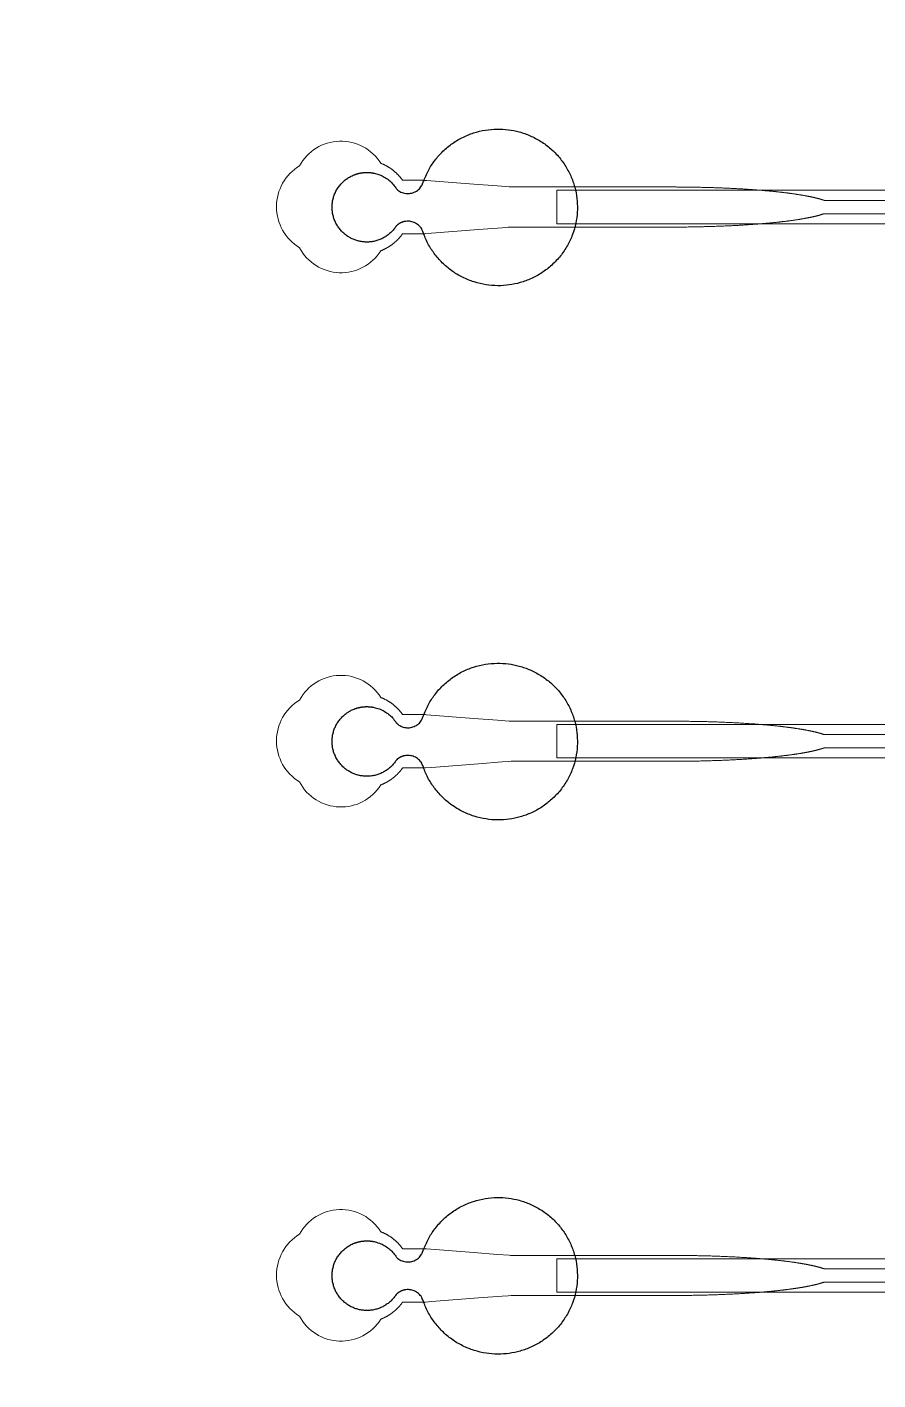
# Model space of a CAD drawing. Header units: inches. Extents: x -52997 to 52003, y -52254 to 52746.
# Drawn here: x -11519 to -8334, y -6398 to -1333 of the extents above; entities that cross this region are included whole.
import ezdxf

# ---------------------------------------------------------------- set-up
doc = ezdxf.new("R2010")
doc.units = ezdxf.units.IN
doc.header["$MEASUREMENT"] = 0
doc.layers.add('1', color=1, linetype='Continuous')
doc.layers.add('2', color=140, linetype='Continuous', lineweight=0)
doc.layers.add('3', color=90, linetype='Continuous', lineweight=0)

msp = doc.modelspace()

# ---------------------------------------------------------------- linework, layer by layer
at = {"layer": '1'}
for points in [[(-16283.4, -47485.7), (0, -47485.7), (16283.4, -47485.7, 5.999107)], [(-16250, -47285.7), (0, -47285.7), (16250, -47285.7, 5.986812)], [(-13685.8, -45485.7), (0, -45485.7), (13685.8, -45485.7, 6.794322)]]:
    msp.add_lwpolyline(points, format="xyb", close=True, dxfattribs=at)
msp.add_circle((-497.2, 245.8), 52500, dxfattribs=at)
for points in [[(-10137.6, -2078.6), (-10115.4, -2055.5), (-10083.7, -2060.7), (-10052.1, -2065.9), (-10038.5, -2094.9), (-9963, -2335.8), (-9711, -2298.1), (-9459, -2260.4), (-9458.9, -2008.3), (-9458.8, -1756.1), (-9710.7, -1718.2), (-9962.7, -1680.3), (-10038.4, -1921.1), (-10051.6, -1949.6), (-10082.5, -1955.3), (-10113.3, -1961.1), (-10135.9, -1939.3), (-10187.2, -1855.9), (-10281.6, -1882), (-10376, -1908.1), (-10377.2, -2006), (-10378.4, -2104), (-10284.7, -2132.4), (-10190.9, -2160.8), (-10137.6, -2078.6)], [(-10137.6, -4078.6), (-10115.4, -4055.5), (-10083.7, -4060.7), (-10052.1, -4065.9), (-10038.5, -4094.9), (-9963, -4335.8), (-9711, -4298.1), (-9459, -4260.4), (-9458.9, -4008.3), (-9458.8, -3756.1), (-9710.7, -3718.2), (-9962.7, -3680.3), (-10038.4, -3921.1), (-10051.6, -3949.6), (-10082.5, -3955.3), (-10113.3, -3961.1), (-10135.9, -3939.3), (-10187.2, -3855.9), (-10281.6, -3882), (-10376, -3908.1), (-10377.2, -4006), (-10378.4, -4104), (-10284.7, -4132.4), (-10190.9, -4160.8), (-10137.6, -4078.6)], [(-10137.6, -6078.6), (-10115.4, -6055.5), (-10083.7, -6060.7), (-10052.1, -6065.9), (-10038.5, -6094.9), (-9963, -6335.8), (-9711, -6298.1), (-9459, -6260.4), (-9458.9, -6008.3), (-9458.8, -5756.1), (-9710.7, -5718.2), (-9962.7, -5680.3), (-10038.4, -5921.1), (-10051.6, -5949.6), (-10082.5, -5955.3), (-10113.3, -5961.1), (-10135.9, -5939.3), (-10187.2, -5855.9), (-10281.6, -5882), (-10376, -5908.1), (-10377.2, -6006), (-10378.4, -6104), (-10284.7, -6132.4), (-10190.9, -6160.8), (-10137.6, -6078.6)]]:
    msp.add_rational_spline(points, [1, 0.884783429184, 1, 0.884783429184, 1, 0.758252289935, 1, 0.758252289935, 1, 0.758252289935, 1, 0.758252289935, 1, 0.888941908896, 1, 0.888941908896, 1, 0.79946124759, 1, 0.79946124759, 1, 0.79946124759, 1, 0.79946124759, 1], degree=2, knots=[0, 0, 0, 0.969535, 0.969535, 1.939069, 1.939069, 3.359405, 3.359405, 4.779741, 4.779741, 6.200078, 6.200078, 7.620414, 7.620414, 8.571947, 8.571947, 9.52348, 9.52348, 10.812277, 10.812277, 12.101074, 12.101074, 13.389871, 13.389871, 14.678668, 14.678668, 14.678668], dxfattribs=at)
at = {"layer": '2'}
for points in [[(-16283.4, -47485.7), (0, -47485.7), (16283.4, -47485.7, 5.999107)], [(-16250, -47285.7), (0, -47285.7), (16250, -47285.7, 5.986812)], [(-13685.8, -45485.7), (0, -45485.7), (13685.8, -45485.7, 6.794322)]]:
    msp.add_lwpolyline(points, format="xyb", close=True, dxfattribs=at)
for points in [[(-6850, -1981.8), (-8535.5, -1981.8), (-8535.8, -1981.7), (-8536.7, -1981.4), (-8537.6, -1981.1), (-8538.4, -1980.8), (-8539.3, -1980.5), (-8540.2, -1980.2), (-8541.2, -1979.9), (-8542.1, -1979.6), (-8543, -1979.3), (-8544, -1979), (-8544.9, -1978.7), (-8545.9, -1978.4), (-8546.9, -1978.1), (-8547.9, -1977.8), (-8548.9, -1977.5), (-8549.9, -1977.2), (-8550.9, -1976.9), (-8552, -1976.6), (-8553, -1976.3), (-8554.1, -1976.1), (-8555.1, -1975.8), (-8556.2, -1975.5), (-8557.3, -1975.2), (-8558.4, -1974.9), (-8559.5, -1974.6), (-8560.7, -1974.3), (-8561.8, -1974), (-8563, -1973.7), (-8564.1, -1973.4), (-8565.3, -1973.1), (-8566.5, -1972.8), (-8567.7, -1972.5), (-8568.9, -1972.2), (-8570.1, -1971.9), (-8571.3, -1971.7), (-8572.5, -1971.4), (-8573.8, -1971.1), (-8575, -1970.8), (-8576.3, -1970.5), (-8577.6, -1970.2), (-8578.9, -1969.9), (-8580.2, -1969.6), (-8581.5, -1969.4), (-8582.8, -1969.1), (-8584.1, -1968.8), (-8585.5, -1968.5), (-8586.8, -1968.2), (-8588.2, -1967.9), (-8589.6, -1967.7), (-8591, -1967.4), (-8592.4, -1967.1), (-8593.8, -1966.8), (-8595.2, -1966.5), (-8596.6, -1966.3), (-8598.1, -1966), (-8599.5, -1965.7), (-8601, -1965.4), (-8602.5, -1965.1), (-8603.9, -1964.9), (-8605.4, -1964.6), (-8606.9, -1964.3), (-8608.4, -1964), (-8610, -1963.8), (-8611.5, -1963.5), (-8613, -1963.2), (-8614.6, -1963), (-8616.2, -1962.7), (-8617.7, -1962.4), (-8619.3, -1962.2), (-8620.9, -1961.9), (-8622.5, -1961.6), (-8624.1, -1961.4), (-8625.7, -1961.1), (-8627.4, -1960.8), (-8629, -1960.6), (-8630.7, -1960.3), (-8632.3, -1960), (-8634, -1959.8), (-8635.7, -1959.5), (-8637.4, -1959.3), (-8639.1, -1959), (-8640.8, -1958.7), (-8642.5, -1958.5), (-8644.2, -1958.2), (-8646, -1958), (-8647.7, -1957.7), (-8649.5, -1957.5), (-8651.2, -1957.2), (-8653, -1957), (-8654.8, -1956.7), (-8656.6, -1956.5), (-8658.4, -1956.2), (-8660.2, -1956), (-8662, -1955.7), (-8663.9, -1955.5), (-8665.7, -1955.2), (-8667.5, -1955), (-8669.4, -1954.8), (-8671.3, -1954.5), (-8673.1, -1954.3), (-8675, -1954), (-8676.9, -1953.8), (-8678.8, -1953.6), (-8680.7, -1953.3), (-8682.6, -1953.1), (-8684.5, -1952.9), (-8686.5, -1952.6), (-8688.4, -1952.4), (-8690.4, -1952.2), (-8692.3, -1951.9), (-8694.3, -1951.7), (-8696.2, -1951.5), (-8698.2, -1951.3), (-8700.2, -1951), (-8702.2, -1950.8), (-8704.2, -1950.6), (-8706.2, -1950.4), (-8708.2, -1950.2), (-8710.3, -1949.9), (-8712.3, -1949.7), (-8714.3, -1949.5), (-8716.4, -1949.3), (-8718.4, -1949.1), (-8720.5, -1948.9), (-8722.6, -1948.7), (-8724.6, -1948.4), (-8726.7, -1948.2), (-8728.8, -1948), (-8730.9, -1947.8), (-8733, -1947.6), (-8735.1, -1947.4), (-8737.2, -1947.2), (-8739.3, -1947), (-8741.5, -1946.8), (-8743.6, -1946.6), (-8745.7, -1946.4), (-8747.9, -1946.2), (-8750, -1946), (-8752.2, -1945.8), (-8754.4, -1945.6), (-8756.5, -1945.4), (-8758.7, -1945.3), (-8760.9, -1945.1), (-8763.1, -1944.9), (-8765.3, -1944.7), (-8767.5, -1944.5), (-8769.7, -1944.3), (-8771.9, -1944.1), (-8774.1, -1944), (-8776.3, -1943.8), (-8778.5, -1943.6), (-8780.8, -1943.4), (-8783, -1943.2), (-8785.2, -1943.1), (-8787.5, -1942.9), (-8789.7, -1942.7), (-8792, -1942.6), (-8794.2, -1942.4), (-8796.5, -1942.2), (-8798.8, -1942.1), (-8803.3, -1941.7), (-8807.9, -1941.4), (-8812.5, -1941.1), (-8817.1, -1940.8), (-8821.7, -1940.5), (-8826.3, -1940.2), (-8831, -1939.9), (-8835.6, -1939.6), (-8840.3, -1939.3), (-8845, -1939), (-8849.7, -1938.7), (-8854.4, -1938.5), (-8859.1, -1938.2), (-8863.8, -1937.9), (-8868.6, -1937.7), (-8873.3, -1937.5), (-8878.1, -1937.2), (-8882.8, -1937), (-8887.6, -1936.7), (-8892.4, -1936.5), (-8897.2, -1936.3), (-8901.9, -1936.1), (-8906.7, -1935.9), (-8911.5, -1935.7), (-8916.3, -1935.5), (-8921.1, -1935.3), (-8925.9, -1935.1), (-8930.7, -1934.9), (-8935.6, -1934.7), (-8940.4, -1934.6), (-8945.2, -1934.4), (-8950, -1934.3), (-8954.8, -1934.1), (-8959.6, -1933.9), (-8964.4, -1933.8), (-8969.2, -1933.7), (-8974, -1933.5), (-8978.8, -1933.4), (-8983.6, -1933.3), (-8988.4, -1933.2), (-8993.2, -1933.1), (-8998, -1932.9), (-9002.7, -1932.8), (-9007.5, -1932.8), (-9012.3, -1932.7), (-9017, -1932.6), (-9021.8, -1932.5), (-9026.5, -1932.4), (-9031.2, -1932.3), (-9035.9, -1932.3), (-9040.7, -1932.2), (-9045.4, -1932.2), (-9050, -1932.1), (-9054.7, -1932.1), (-9059.4, -1932), (-9064.1, -1932), (-9068.7, -1931.9), (-9073.3, -1931.9), (-9078, -1931.9), (-9082.6, -1931.9), (-9087.2, -1931.9), (-9089.5, -1931.8), (-9090, -1931.8), (-9090.3, -1931.8), (-9090.5, -1931.8), (-9090.7, -1931.8), (-9092.2, -1931.8), (-9098.6, -1931.8), (-9111.4, -1931.8), (-9162.4, -1931.8), (-9366.3, -1931.8), (-9417.3, -1931.8), (-9442.8, -1931.8), (-9449.1, -1931.8), (-9450.7, -1931.8), (-9706.5, -1931.8), (-9706.9, -1931.8), (-9707, -1931.8), (-9707, -1931.8), (-9707, -1931.8), (-9707.1, -1931.8), (-9707.5, -1931.8), (-9708.8, -1931.7), (-9714.4, -1931.3), (-9758.5, -1927.9), (-9846.8, -1921.1), (-10023.5, -1907.6), (-10029, -1907.1), (-10031.8, -1906.9), (-10032.5, -1906.9), (-10032.8, -1906.8), (-10032.8, -1906.8), (-10032.9, -1906.8), (-10032.9, -1906.8), (-10032.9, -1906.8), (-10032.9, -1906.8), (-10032.9, -1906.8), (-10033.3, -1906.8), (-10036, -1906.8), (-10041.5, -1906.8), (-10052.3, -1906.8), (-10074.1, -1906.8), (-10095.9, -1906.8), (-10106.8, -1906.8), (-10112.3, -1906.8), (-10113, -1906.8), (-10113.1, -1906.8), (-10113.2, -1906.8), (-10113.3, -1906.8), (-10113.3, -1906.8), (-10113.3, -1906.8), (-10113.3, -1906.8), (-10113.7, -1906.2), (-10114.5, -1905.1), (-10115.3, -1904), (-10116.1, -1902.9), (-10117, -1901.8), (-10117.8, -1900.6), (-10118.7, -1899.5), (-10119.6, -1898.4), (-10120.4, -1897.3), (-10121.3, -1896.2), (-10122.3, -1895.1), (-10123.2, -1894), (-10124.1, -1892.9), (-10125.1, -1891.8), (-10126, -1890.7), (-10127, -1889.6), (-10128, -1888.5), (-10129, -1887.5), (-10130, -1886.4), (-10131.1, -1885.3), (-10132.1, -1884.3), (-10133.1, -1883.2), (-10134.2, -1882.2), (-10135.3, -1881.1), (-10136.4, -1880.1), (-10137.5, -1879), (-10138.6, -1878), (-10139.7, -1877), (-10140.8, -1876), (-10142, -1875), (-10143.1, -1874), (-10144.3, -1873), (-10145.5, -1872), (-10146.7, -1871), (-10147.9, -1870.1), (-10149.1, -1869.1), (-10150.3, -1868.2), (-10151.5, -1867.2), (-10152.8, -1866.3), (-10154, -1865.4), (-10155.3, -1864.5), (-10156.5, -1863.6), (-10157.8, -1862.7), (-10159.1, -1861.8), (-10160.4, -1861), (-10161.7, -1860.1), (-10163, -1859.3), (-10164.3, -1858.4), (-10165.7, -1857.6), (-10167, -1856.8), (-10168.3, -1856), (-10169.7, -1855.2), (-10171.1, -1854.4), (-10172.4, -1853.6), (-10173.8, -1852.9), (-10175.2, -1852.1), (-10176.5, -1851.4), (-10177.9, -1850.7), (-10179.3, -1850), (-10180.7, -1849.3), (-10182.1, -1848.6), (-10183.5, -1848), (-10185, -1847.3), (-10186.4, -1846.7), (-10187.8, -1846.1), (-10189.2, -1845.5), (-10190.7, -1844.9), (-10192.1, -1844.3), (-10193.5, -1843.7), (-10194.8, -1843.2, 0.576044), (-10499.3, -1852.6, 0.560065), (-10499.3, -2159.1, 0.578435), (-10194.8, -2170.4), (-10194.5, -2170.3), (-10193.7, -2170), (-10192.8, -2169.7), (-10192, -2169.3), (-10191.1, -2169), (-10190.3, -2168.6), (-10189.4, -2168.3), (-10188.6, -2167.9), (-10187.7, -2167.5), (-10186.9, -2167.2), (-10186, -2166.8), (-10185.2, -2166.4), (-10184.3, -2166), (-10183.4, -2165.6), (-10182.6, -2165.2), (-10181.7, -2164.8), (-10180.9, -2164.4), (-10180, -2163.9), (-10179.2, -2163.5), (-10178.3, -2163.1), (-10177.4, -2162.6), (-10176.6, -2162.2), (-10175.7, -2161.7), (-10174.9, -2161.3), (-10174, -2160.8), (-10173.2, -2160.3), (-10172.3, -2159.9), (-10171.4, -2159.4), (-10170.6, -2158.9), (-10169.7, -2158.4), (-10168.9, -2157.9), (-10168, -2157.4), (-10167.2, -2156.9), (-10166.3, -2156.4), (-10165.5, -2155.8), (-10164.6, -2155.3), (-10163.8, -2154.8), (-10162.9, -2154.2), (-10162.1, -2153.7), (-10161.2, -2153.1), (-10160.4, -2152.6), (-10159.6, -2152), (-10158.7, -2151.4), (-10157.9, -2150.9), (-10157.1, -2150.3), (-10156.2, -2149.7), (-10155.4, -2149.1), (-10154.6, -2148.5), (-10153.8, -2147.9), (-10152.9, -2147.3), (-10152.1, -2146.7), (-10151.3, -2146.1), (-10150.5, -2145.5), (-10149.7, -2144.8), (-10148.9, -2144.2), (-10148.1, -2143.6), (-10147.3, -2142.9), (-10146.5, -2142.3), (-10145.7, -2141.7), (-10144.9, -2141), (-10144.1, -2140.4), (-10143.4, -2139.7), (-10142.6, -2139), (-10141.8, -2138.4), (-10141, -2137.7), (-10140.3, -2137), (-10139.5, -2136.3), (-10138.8, -2135.7), (-10138, -2135), (-10137.3, -2134.3), (-10136.5, -2133.6), (-10135.8, -2132.9), (-10135, -2132.2), (-10134.3, -2131.5), (-10133.6, -2130.8), (-10132.9, -2130.1), (-10132.2, -2129.3), (-10131.4, -2128.6), (-10130.7, -2127.9), (-10130, -2127.2), (-10129.3, -2126.4), (-10128.7, -2125.7), (-10128, -2125), (-10127.3, -2124.3), (-10126.6, -2123.5), (-10126, -2122.8), (-10125.3, -2122), (-10124.6, -2121.3), (-10124, -2120.5), (-10123.3, -2119.8), (-10122.7, -2119), (-10122.1, -2118.3), (-10121.4, -2117.5), (-10120.8, -2116.8), (-10120.2, -2116), (-10119.6, -2115.3), (-10119, -2114.5), (-10118.4, -2113.7), (-10117.8, -2113), (-10117.2, -2112.2), (-10116.6, -2111.4), (-10116.1, -2110.7), (-10115.5, -2109.9), (-10114.9, -2109.1), (-10114.4, -2108.4), (-10113.8, -2107.6), (-10113.3, -2106.8), (-10069.7, -2106.8), (-10047.9, -2106.8), (-10037, -2106.8), (-10034.3, -2106.8), (-10032.9, -2106.8), (-10032.9, -2106.8), (-10032.9, -2106.8), (-10032.9, -2106.8), (-10032.9, -2106.8), (-10032.8, -2106.8), (-10032.8, -2106.8), (-10032.4, -2106.8), (-10031.7, -2106.7), (-10030.3, -2106.6), (-10027.6, -2106.4), (-10005.5, -2104.7), (-9828.9, -2091.2), (-9740.5, -2084.4), (-9718.4, -2082.7), (-9707.4, -2081.9), (-9707.1, -2081.8), (-9707, -2081.8), (-9707, -2081.8), (-9706.9, -2081.8), (-9706.8, -2081.8), (-9706.4, -2081.8), (-9445.9, -2081.8), (-9439.7, -2081.8), (-9427.1, -2081.8), (-9326.6, -2081.8), (-9125.5, -2081.8), (-9113, -2081.8), (-9106.7, -2081.8), (-9103.6, -2081.8), (-9102, -2081.8), (-9101.6, -2081.8), (-9101.4, -2081.8), (-9101.3, -2081.8), (-9101.3, -2081.8), (-9101.2, -2081.8), (-9101.2, -2081.8), (-9100.6, -2081.8), (-9096, -2081.8), (-9091.4, -2081.8), (-9086.8, -2081.8), (-9082.2, -2081.8), (-9077.6, -2081.8), (-9072.9, -2081.7), (-9068.2, -2081.7), (-9063.6, -2081.7), (-9058.9, -2081.6), (-9054.2, -2081.6), (-9049.4, -2081.6), (-9044.7, -2081.5), (-9040, -2081.4), (-9035.2, -2081.4), (-9030.5, -2081.3), (-9025.7, -2081.2), (-9021, -2081.2), (-9016.2, -2081.1), (-9011.4, -2081), (-9006.6, -2080.9), (-9001.8, -2080.8), (-8997, -2080.7), (-8992.2, -2080.6), (-8987.4, -2080.5), (-8982.6, -2080.3), (-8977.8, -2080.2), (-8972.9, -2080.1), (-8968.1, -2080), (-8963.3, -2079.8), (-8958.5, -2079.7), (-8953.6, -2079.5), (-8948.8, -2079.4), (-8944, -2079.2), (-8939.1, -2079), (-8934.3, -2078.9), (-8929.5, -2078.7), (-8924.6, -2078.5), (-8919.8, -2078.3), (-8915, -2078.1), (-8910.2, -2077.9), (-8905.4, -2077.7), (-8900.5, -2077.5), (-8895.7, -2077.3), (-8890.9, -2077.1), (-8886.1, -2076.8), (-8881.4, -2076.6), (-8876.6, -2076.4), (-8871.8, -2076.1), (-8867.1, -2075.9), (-8862.3, -2075.6), (-8857.6, -2075.4), (-8852.8, -2075.1), (-8848.1, -2074.8), (-8843.4, -2074.6), (-8838.7, -2074.3), (-8834, -2074), (-8829.4, -2073.7), (-8824.7, -2073.4), (-8820.1, -2073.1), (-8815.4, -2072.8), (-8810.8, -2072.5), (-8806.3, -2072.1), (-8801.7, -2071.8), (-8799.4, -2071.6), (-8797.1, -2071.5), (-8794.9, -2071.3), (-8792.6, -2071.1), (-8790.3, -2071), (-8788.1, -2070.8), (-8785.8, -2070.6), (-8783.6, -2070.5), (-8781.3, -2070.3), (-8779.1, -2070.1), (-8776.9, -2069.9), (-8774.6, -2069.7), (-8772.4, -2069.6), (-8770.2, -2069.4), (-8768, -2069.2), (-8765.8, -2069), (-8763.6, -2068.8), (-8761.4, -2068.6), (-8759.2, -2068.5), (-8757, -2068.3), (-8754.9, -2068.1), (-8752.7, -2067.9), (-8750.5, -2067.7), (-8748.4, -2067.5), (-8746.2, -2067.3), (-8744.1, -2067.1), (-8741.9, -2066.9), (-8739.8, -2066.7), (-8737.7, -2066.5), (-8735.6, -2066.3), (-8733.5, -2066.1), (-8731.3, -2065.9), (-8729.2, -2065.7), (-8727.2, -2065.5), (-8725.1, -2065.3), (-8723, -2065.1), (-8720.9, -2064.8), (-8718.9, -2064.6), (-8716.8, -2064.4), (-8714.8, -2064.2), (-8712.7, -2064), (-8710.7, -2063.8), (-8708.7, -2063.5), (-8706.6, -2063.3), (-8704.6, -2063.1), (-8702.6, -2062.9), (-8700.6, -2062.7), (-8698.6, -2062.4), (-8696.7, -2062.2), (-8694.7, -2062), (-8692.7, -2061.8), (-8690.8, -2061.5), (-8688.8, -2061.3), (-8686.9, -2061.1), (-8684.9, -2060.8), (-8683, -2060.6), (-8681.1, -2060.4), (-8679.2, -2060.1), (-8677.3, -2059.9), (-8675.4, -2059.7), (-8673.5, -2059.4), (-8671.6, -2059.2), (-8669.8, -2058.9), (-8667.9, -2058.7), (-8666.1, -2058.5), (-8664.2, -2058.2), (-8662.4, -2058), (-8660.6, -2057.7), (-8658.8, -2057.5), (-8657, -2057.2), (-8655.2, -2057), (-8653.4, -2056.7), (-8651.6, -2056.5), (-8649.8, -2056.2), (-8648.1, -2056), (-8646.3, -2055.7), (-8644.6, -2055.5), (-8642.9, -2055.2), (-8641.1, -2055), (-8639.4, -2054.7), (-8637.7, -2054.5), (-8636, -2054.2), (-8634.4, -2053.9), (-8632.7, -2053.7), (-8631, -2053.4), (-8629.4, -2053.2), (-8627.7, -2052.9), (-8626.1, -2052.6), (-8624.5, -2052.4), (-8622.9, -2052.1), (-8621.3, -2051.8), (-8619.7, -2051.6), (-8618.1, -2051.3), (-8616.5, -2051), (-8614.9, -2050.8), (-8613.4, -2050.5), (-8611.9, -2050.2), (-8610.3, -2050), (-8608.8, -2049.7), (-8607.3, -2049.4), (-8605.8, -2049.1), (-8604.3, -2048.9), (-8602.8, -2048.6), (-8601.3, -2048.3), (-8599.9, -2048), (-8598.4, -2047.8), (-8597, -2047.5), (-8595.6, -2047.2), (-8594.1, -2046.9), (-8592.7, -2046.6), (-8591.3, -2046.4), (-8589.9, -2046.1), (-8588.6, -2045.8), (-8587.2, -2045.5), (-8585.8, -2045.2), (-8584.5, -2044.9), (-8583.2, -2044.7), (-8581.8, -2044.4), (-8580.5, -2044.1), (-8579.2, -2043.8), (-8577.9, -2043.5), (-8576.7, -2043.2), (-8575.4, -2043), (-8574.1, -2042.7), (-8572.9, -2042.4), (-8571.7, -2042.1), (-8570.4, -2041.8), (-8569.2, -2041.5), (-8568, -2041.2), (-8566.8, -2040.9), (-8565.6, -2040.6), (-8564.5, -2040.3), (-8563.3, -2040.1), (-8562.2, -2039.8), (-8561, -2039.5), (-8559.9, -2039.2), (-8558.8, -2038.9), (-8557.7, -2038.6), (-8556.6, -2038.3), (-8555.5, -2038), (-8554.4, -2037.7), (-8553.4, -2037.4), (-8552.3, -2037.1), (-8551.3, -2036.8), (-8550.3, -2036.5), (-8549.2, -2036.2), (-8548.2, -2035.9), (-8547.2, -2035.6), (-8546.3, -2035.3), (-8545.3, -2035), (-8544.3, -2034.7), (-8543.4, -2034.4), (-8542.4, -2034.1), (-8541.5, -2033.8), (-8540.6, -2033.5), (-8539.7, -2033.2), (-8538.8, -2032.9), (-8537.9, -2032.6), (-8537, -2032.3), (-8535.6, -2031.9), (-6850, -2032)], [(-6850, -3981.8), (-8535.5, -3981.8), (-8535.8, -3981.7), (-8536.7, -3981.4), (-8537.6, -3981.1), (-8538.4, -3980.8), (-8539.3, -3980.5), (-8540.2, -3980.2), (-8541.2, -3979.9), (-8542.1, -3979.6), (-8543, -3979.3), (-8544, -3979), (-8544.9, -3978.7), (-8545.9, -3978.4), (-8546.9, -3978.1), (-8547.9, -3977.8), (-8548.9, -3977.5), (-8549.9, -3977.2), (-8550.9, -3976.9), (-8552, -3976.6), (-8553, -3976.3), (-8554.1, -3976.1), (-8555.1, -3975.8), (-8556.2, -3975.5), (-8557.3, -3975.2), (-8558.4, -3974.9), (-8559.5, -3974.6), (-8560.7, -3974.3), (-8561.8, -3974), (-8563, -3973.7), (-8564.1, -3973.4), (-8565.3, -3973.1), (-8566.5, -3972.8), (-8567.7, -3972.5), (-8568.9, -3972.2), (-8570.1, -3971.9), (-8571.3, -3971.7), (-8572.5, -3971.4), (-8573.8, -3971.1), (-8575, -3970.8), (-8576.3, -3970.5), (-8577.6, -3970.2), (-8578.9, -3969.9), (-8580.2, -3969.6), (-8581.5, -3969.4), (-8582.8, -3969.1), (-8584.1, -3968.8), (-8585.5, -3968.5), (-8586.8, -3968.2), (-8588.2, -3967.9), (-8589.6, -3967.7), (-8591, -3967.4), (-8592.4, -3967.1), (-8593.8, -3966.8), (-8595.2, -3966.5), (-8596.6, -3966.3), (-8598.1, -3966), (-8599.5, -3965.7), (-8601, -3965.4), (-8602.5, -3965.1), (-8603.9, -3964.9), (-8605.4, -3964.6), (-8606.9, -3964.3), (-8608.4, -3964), (-8610, -3963.8), (-8611.5, -3963.5), (-8613, -3963.2), (-8614.6, -3963), (-8616.2, -3962.7), (-8617.7, -3962.4), (-8619.3, -3962.2), (-8620.9, -3961.9), (-8622.5, -3961.6), (-8624.1, -3961.4), (-8625.7, -3961.1), (-8627.4, -3960.8), (-8629, -3960.6), (-8630.7, -3960.3), (-8632.3, -3960), (-8634, -3959.8), (-8635.7, -3959.5), (-8637.4, -3959.3), (-8639.1, -3959), (-8640.8, -3958.7), (-8642.5, -3958.5), (-8644.2, -3958.2), (-8646, -3958), (-8647.7, -3957.7), (-8649.5, -3957.5), (-8651.2, -3957.2), (-8653, -3957), (-8654.8, -3956.7), (-8656.6, -3956.5), (-8658.4, -3956.2), (-8660.2, -3956), (-8662, -3955.7), (-8663.9, -3955.5), (-8665.7, -3955.2), (-8667.5, -3955), (-8669.4, -3954.8), (-8671.3, -3954.5), (-8673.1, -3954.3), (-8675, -3954), (-8676.9, -3953.8), (-8678.8, -3953.6), (-8680.7, -3953.3), (-8682.6, -3953.1), (-8684.5, -3952.9), (-8686.5, -3952.6), (-8688.4, -3952.4), (-8690.4, -3952.2), (-8692.3, -3951.9), (-8694.3, -3951.7), (-8696.2, -3951.5), (-8698.2, -3951.3), (-8700.2, -3951), (-8702.2, -3950.8), (-8704.2, -3950.6), (-8706.2, -3950.4), (-8708.2, -3950.2), (-8710.3, -3949.9), (-8712.3, -3949.7), (-8714.3, -3949.5), (-8716.4, -3949.3), (-8718.4, -3949.1), (-8720.5, -3948.9), (-8722.6, -3948.7), (-8724.6, -3948.4), (-8726.7, -3948.2), (-8728.8, -3948), (-8730.9, -3947.8), (-8733, -3947.6), (-8735.1, -3947.4), (-8737.2, -3947.2), (-8739.3, -3947), (-8741.5, -3946.8), (-8743.6, -3946.6), (-8745.7, -3946.4), (-8747.9, -3946.2), (-8750, -3946), (-8752.2, -3945.8), (-8754.4, -3945.6), (-8756.5, -3945.4), (-8758.7, -3945.3), (-8760.9, -3945.1), (-8763.1, -3944.9), (-8765.3, -3944.7), (-8767.5, -3944.5), (-8769.7, -3944.3), (-8771.9, -3944.1), (-8774.1, -3944), (-8776.3, -3943.8), (-8778.5, -3943.6), (-8780.8, -3943.4), (-8783, -3943.2), (-8785.2, -3943.1), (-8787.5, -3942.9), (-8789.7, -3942.7), (-8792, -3942.6), (-8794.2, -3942.4), (-8796.5, -3942.2), (-8798.8, -3942.1), (-8803.3, -3941.7), (-8807.9, -3941.4), (-8812.5, -3941.1), (-8817.1, -3940.8), (-8821.7, -3940.5), (-8826.3, -3940.2), (-8831, -3939.9), (-8835.6, -3939.6), (-8840.3, -3939.3), (-8845, -3939), (-8849.7, -3938.7), (-8854.4, -3938.5), (-8859.1, -3938.2), (-8863.8, -3937.9), (-8868.6, -3937.7), (-8873.3, -3937.5), (-8878.1, -3937.2), (-8882.8, -3937), (-8887.6, -3936.7), (-8892.4, -3936.5), (-8897.2, -3936.3), (-8901.9, -3936.1), (-8906.7, -3935.9), (-8911.5, -3935.7), (-8916.3, -3935.5), (-8921.1, -3935.3), (-8925.9, -3935.1), (-8930.7, -3934.9), (-8935.6, -3934.7), (-8940.4, -3934.6), (-8945.2, -3934.4), (-8950, -3934.3), (-8954.8, -3934.1), (-8959.6, -3933.9), (-8964.4, -3933.8), (-8969.2, -3933.7), (-8974, -3933.5), (-8978.8, -3933.4), (-8983.6, -3933.3), (-8988.4, -3933.2), (-8993.2, -3933.1), (-8998, -3932.9), (-9002.7, -3932.8), (-9007.5, -3932.8), (-9012.3, -3932.7), (-9017, -3932.6), (-9021.8, -3932.5), (-9026.5, -3932.4), (-9031.2, -3932.3), (-9035.9, -3932.3), (-9040.7, -3932.2), (-9045.4, -3932.2), (-9050, -3932.1), (-9054.7, -3932.1), (-9059.4, -3932), (-9064.1, -3932), (-9068.7, -3931.9), (-9073.3, -3931.9), (-9078, -3931.9), (-9082.6, -3931.9), (-9087.2, -3931.9), (-9089.5, -3931.8), (-9090, -3931.8), (-9090.3, -3931.8), (-9090.5, -3931.8), (-9090.7, -3931.8), (-9092.2, -3931.8), (-9098.6, -3931.8), (-9111.4, -3931.8), (-9162.4, -3931.8), (-9366.3, -3931.8), (-9417.3, -3931.8), (-9442.8, -3931.8), (-9449.1, -3931.8), (-9450.7, -3931.8), (-9706.5, -3931.8), (-9706.9, -3931.8), (-9707, -3931.8), (-9707, -3931.8), (-9707, -3931.8), (-9707.1, -3931.8), (-9707.5, -3931.8), (-9708.8, -3931.7), (-9714.4, -3931.3), (-9758.5, -3927.9), (-9846.8, -3921.1), (-10023.5, -3907.6), (-10029, -3907.1), (-10031.8, -3906.9), (-10032.5, -3906.9), (-10032.8, -3906.8), (-10032.8, -3906.8), (-10032.9, -3906.8), (-10032.9, -3906.8), (-10032.9, -3906.8), (-10032.9, -3906.8), (-10032.9, -3906.8), (-10033.3, -3906.8), (-10036, -3906.8), (-10041.5, -3906.8), (-10052.3, -3906.8), (-10074.1, -3906.8), (-10095.9, -3906.8), (-10106.8, -3906.8), (-10112.3, -3906.8), (-10113, -3906.8), (-10113.1, -3906.8), (-10113.2, -3906.8), (-10113.3, -3906.8), (-10113.3, -3906.8), (-10113.3, -3906.8), (-10113.3, -3906.8), (-10113.7, -3906.2), (-10114.5, -3905.1), (-10115.3, -3904), (-10116.1, -3902.9), (-10117, -3901.8), (-10117.8, -3900.6), (-10118.7, -3899.5), (-10119.6, -3898.4), (-10120.4, -3897.3), (-10121.3, -3896.2), (-10122.3, -3895.1), (-10123.2, -3894), (-10124.1, -3892.9), (-10125.1, -3891.8), (-10126, -3890.7), (-10127, -3889.6), (-10128, -3888.5), (-10129, -3887.5), (-10130, -3886.4), (-10131.1, -3885.3), (-10132.1, -3884.3), (-10133.1, -3883.2), (-10134.2, -3882.2), (-10135.3, -3881.1), (-10136.4, -3880.1), (-10137.5, -3879), (-10138.6, -3878), (-10139.7, -3877), (-10140.8, -3876), (-10142, -3875), (-10143.1, -3874), (-10144.3, -3873), (-10145.5, -3872), (-10146.7, -3871), (-10147.9, -3870.1), (-10149.1, -3869.1), (-10150.3, -3868.2), (-10151.5, -3867.2), (-10152.8, -3866.3), (-10154, -3865.4), (-10155.3, -3864.5), (-10156.5, -3863.6), (-10157.8, -3862.7), (-10159.1, -3861.8), (-10160.4, -3861), (-10161.7, -3860.1), (-10163, -3859.3), (-10164.3, -3858.4), (-10165.7, -3857.6), (-10167, -3856.8), (-10168.3, -3856), (-10169.7, -3855.2), (-10171.1, -3854.4), (-10172.4, -3853.6), (-10173.8, -3852.9), (-10175.2, -3852.1), (-10176.5, -3851.4), (-10177.9, -3850.7), (-10179.3, -3850), (-10180.7, -3849.3), (-10182.1, -3848.6), (-10183.5, -3848), (-10185, -3847.3), (-10186.4, -3846.7), (-10187.8, -3846.1), (-10189.2, -3845.5), (-10190.7, -3844.9), (-10192.1, -3844.3), (-10193.5, -3843.7), (-10194.8, -3843.2, 0.576044), (-10499.3, -3852.6, 0.560065), (-10499.3, -4159.1, 0.578435), (-10194.8, -4170.4), (-10194.5, -4170.3), (-10193.7, -4170), (-10192.8, -4169.7), (-10192, -4169.3), (-10191.1, -4169), (-10190.3, -4168.6), (-10189.4, -4168.3), (-10188.6, -4167.9), (-10187.7, -4167.5), (-10186.9, -4167.2), (-10186, -4166.8), (-10185.2, -4166.4), (-10184.3, -4166), (-10183.4, -4165.6), (-10182.6, -4165.2), (-10181.7, -4164.8), (-10180.9, -4164.4), (-10180, -4163.9), (-10179.2, -4163.5), (-10178.3, -4163.1), (-10177.4, -4162.6), (-10176.6, -4162.2), (-10175.7, -4161.7), (-10174.9, -4161.3), (-10174, -4160.8), (-10173.2, -4160.3), (-10172.3, -4159.9), (-10171.4, -4159.4), (-10170.6, -4158.9), (-10169.7, -4158.4), (-10168.9, -4157.9), (-10168, -4157.4), (-10167.2, -4156.9), (-10166.3, -4156.4), (-10165.5, -4155.8), (-10164.6, -4155.3), (-10163.8, -4154.8), (-10162.9, -4154.2), (-10162.1, -4153.7), (-10161.2, -4153.1), (-10160.4, -4152.6), (-10159.6, -4152), (-10158.7, -4151.4), (-10157.9, -4150.9), (-10157.1, -4150.3), (-10156.2, -4149.7), (-10155.4, -4149.1), (-10154.6, -4148.5), (-10153.8, -4147.9), (-10152.9, -4147.3), (-10152.1, -4146.7), (-10151.3, -4146.1), (-10150.5, -4145.5), (-10149.7, -4144.8), (-10148.9, -4144.2), (-10148.1, -4143.6), (-10147.3, -4142.9), (-10146.5, -4142.3), (-10145.7, -4141.7), (-10144.9, -4141), (-10144.1, -4140.4), (-10143.4, -4139.7), (-10142.6, -4139), (-10141.8, -4138.4), (-10141, -4137.7), (-10140.3, -4137), (-10139.5, -4136.3), (-10138.8, -4135.7), (-10138, -4135), (-10137.3, -4134.3), (-10136.5, -4133.6), (-10135.8, -4132.9), (-10135, -4132.2), (-10134.3, -4131.5), (-10133.6, -4130.8), (-10132.9, -4130.1), (-10132.2, -4129.3), (-10131.4, -4128.6), (-10130.7, -4127.9), (-10130, -4127.2), (-10129.3, -4126.4), (-10128.7, -4125.7), (-10128, -4125), (-10127.3, -4124.3), (-10126.6, -4123.5), (-10126, -4122.8), (-10125.3, -4122), (-10124.6, -4121.3), (-10124, -4120.5), (-10123.3, -4119.8), (-10122.7, -4119), (-10122.1, -4118.3), (-10121.4, -4117.5), (-10120.8, -4116.8), (-10120.2, -4116), (-10119.6, -4115.3), (-10119, -4114.5), (-10118.4, -4113.7), (-10117.8, -4113), (-10117.2, -4112.2), (-10116.6, -4111.4), (-10116.1, -4110.7), (-10115.5, -4109.9), (-10114.9, -4109.1), (-10114.4, -4108.4), (-10113.8, -4107.6), (-10113.3, -4106.8), (-10069.7, -4106.8), (-10047.9, -4106.8), (-10037, -4106.8), (-10034.3, -4106.8), (-10032.9, -4106.8), (-10032.9, -4106.8), (-10032.9, -4106.8), (-10032.9, -4106.8), (-10032.9, -4106.8), (-10032.8, -4106.8), (-10032.8, -4106.8), (-10032.4, -4106.8), (-10031.7, -4106.7), (-10030.3, -4106.6), (-10027.6, -4106.4), (-10005.5, -4104.7), (-9828.9, -4091.2), (-9740.5, -4084.4), (-9718.4, -4082.7), (-9707.4, -4081.9), (-9707.1, -4081.8), (-9707, -4081.8), (-9707, -4081.8), (-9706.9, -4081.8), (-9706.8, -4081.8), (-9706.4, -4081.8), (-9445.9, -4081.8), (-9439.7, -4081.8), (-9427.1, -4081.8), (-9326.6, -4081.8), (-9125.5, -4081.8), (-9113, -4081.8), (-9106.7, -4081.8), (-9103.6, -4081.8), (-9102, -4081.8), (-9101.6, -4081.8), (-9101.4, -4081.8), (-9101.3, -4081.8), (-9101.3, -4081.8), (-9101.2, -4081.8), (-9101.2, -4081.8), (-9100.6, -4081.8), (-9096, -4081.8), (-9091.4, -4081.8), (-9086.8, -4081.8), (-9082.2, -4081.8), (-9077.6, -4081.8), (-9072.9, -4081.7), (-9068.2, -4081.7), (-9063.6, -4081.7), (-9058.9, -4081.6), (-9054.2, -4081.6), (-9049.4, -4081.6), (-9044.7, -4081.5), (-9040, -4081.4), (-9035.2, -4081.4), (-9030.5, -4081.3), (-9025.7, -4081.2), (-9021, -4081.2), (-9016.2, -4081.1), (-9011.4, -4081), (-9006.6, -4080.9), (-9001.8, -4080.8), (-8997, -4080.7), (-8992.2, -4080.6), (-8987.4, -4080.5), (-8982.6, -4080.3), (-8977.8, -4080.2), (-8972.9, -4080.1), (-8968.1, -4080), (-8963.3, -4079.8), (-8958.5, -4079.7), (-8953.6, -4079.5), (-8948.8, -4079.4), (-8944, -4079.2), (-8939.1, -4079), (-8934.3, -4078.9), (-8929.5, -4078.7), (-8924.6, -4078.5), (-8919.8, -4078.3), (-8915, -4078.1), (-8910.2, -4077.9), (-8905.4, -4077.7), (-8900.5, -4077.5), (-8895.7, -4077.3), (-8890.9, -4077.1), (-8886.1, -4076.8), (-8881.4, -4076.6), (-8876.6, -4076.4), (-8871.8, -4076.1), (-8867.1, -4075.9), (-8862.3, -4075.6), (-8857.6, -4075.4), (-8852.8, -4075.1), (-8848.1, -4074.8), (-8843.4, -4074.6), (-8838.7, -4074.3), (-8834, -4074), (-8829.4, -4073.7), (-8824.7, -4073.4), (-8820.1, -4073.1), (-8815.4, -4072.8), (-8810.8, -4072.5), (-8806.3, -4072.1), (-8801.7, -4071.8), (-8799.4, -4071.6), (-8797.1, -4071.5), (-8794.9, -4071.3), (-8792.6, -4071.1), (-8790.3, -4071), (-8788.1, -4070.8), (-8785.8, -4070.6), (-8783.6, -4070.5), (-8781.3, -4070.3), (-8779.1, -4070.1), (-8776.9, -4069.9), (-8774.6, -4069.7), (-8772.4, -4069.6), (-8770.2, -4069.4), (-8768, -4069.2), (-8765.8, -4069), (-8763.6, -4068.8), (-8761.4, -4068.6), (-8759.2, -4068.5), (-8757, -4068.3), (-8754.9, -4068.1), (-8752.7, -4067.9), (-8750.5, -4067.7), (-8748.4, -4067.5), (-8746.2, -4067.3), (-8744.1, -4067.1), (-8741.9, -4066.9), (-8739.8, -4066.7), (-8737.7, -4066.5), (-8735.6, -4066.3), (-8733.5, -4066.1), (-8731.3, -4065.9), (-8729.2, -4065.7), (-8727.2, -4065.5), (-8725.1, -4065.3), (-8723, -4065.1), (-8720.9, -4064.8), (-8718.9, -4064.6), (-8716.8, -4064.4), (-8714.8, -4064.2), (-8712.7, -4064), (-8710.7, -4063.8), (-8708.7, -4063.5), (-8706.6, -4063.3), (-8704.6, -4063.1), (-8702.6, -4062.9), (-8700.6, -4062.7), (-8698.6, -4062.4), (-8696.7, -4062.2), (-8694.7, -4062), (-8692.7, -4061.8), (-8690.8, -4061.5), (-8688.8, -4061.3), (-8686.9, -4061.1), (-8684.9, -4060.8), (-8683, -4060.6), (-8681.1, -4060.4), (-8679.2, -4060.1), (-8677.3, -4059.9), (-8675.4, -4059.7), (-8673.5, -4059.4), (-8671.6, -4059.2), (-8669.8, -4058.9), (-8667.9, -4058.7), (-8666.1, -4058.5), (-8664.2, -4058.2), (-8662.4, -4058), (-8660.6, -4057.7), (-8658.8, -4057.5), (-8657, -4057.2), (-8655.2, -4057), (-8653.4, -4056.7), (-8651.6, -4056.5), (-8649.8, -4056.2), (-8648.1, -4056), (-8646.3, -4055.7), (-8644.6, -4055.5), (-8642.9, -4055.2), (-8641.1, -4055), (-8639.4, -4054.7), (-8637.7, -4054.5), (-8636, -4054.2), (-8634.4, -4053.9), (-8632.7, -4053.7), (-8631, -4053.4), (-8629.4, -4053.2), (-8627.7, -4052.9), (-8626.1, -4052.6), (-8624.5, -4052.4), (-8622.9, -4052.1), (-8621.3, -4051.8), (-8619.7, -4051.6), (-8618.1, -4051.3), (-8616.5, -4051), (-8614.9, -4050.8), (-8613.4, -4050.5), (-8611.9, -4050.2), (-8610.3, -4050), (-8608.8, -4049.7), (-8607.3, -4049.4), (-8605.8, -4049.1), (-8604.3, -4048.9), (-8602.8, -4048.6), (-8601.3, -4048.3), (-8599.9, -4048), (-8598.4, -4047.8), (-8597, -4047.5), (-8595.6, -4047.2), (-8594.1, -4046.9), (-8592.7, -4046.6), (-8591.3, -4046.4), (-8589.9, -4046.1), (-8588.6, -4045.8), (-8587.2, -4045.5), (-8585.8, -4045.2), (-8584.5, -4044.9), (-8583.2, -4044.7), (-8581.8, -4044.4), (-8580.5, -4044.1), (-8579.2, -4043.8), (-8577.9, -4043.5), (-8576.7, -4043.2), (-8575.4, -4043), (-8574.1, -4042.7), (-8572.9, -4042.4), (-8571.7, -4042.1), (-8570.4, -4041.8), (-8569.2, -4041.5), (-8568, -4041.2), (-8566.8, -4040.9), (-8565.6, -4040.6), (-8564.5, -4040.3), (-8563.3, -4040.1), (-8562.2, -4039.8), (-8561, -4039.5), (-8559.9, -4039.2), (-8558.8, -4038.9), (-8557.7, -4038.6), (-8556.6, -4038.3), (-8555.5, -4038), (-8554.4, -4037.7), (-8553.4, -4037.4), (-8552.3, -4037.1), (-8551.3, -4036.8), (-8550.3, -4036.5), (-8549.2, -4036.2), (-8548.2, -4035.9), (-8547.2, -4035.6), (-8546.3, -4035.3), (-8545.3, -4035), (-8544.3, -4034.7), (-8543.4, -4034.4), (-8542.4, -4034.1), (-8541.5, -4033.8), (-8540.6, -4033.5), (-8539.7, -4033.2), (-8538.8, -4032.9), (-8537.9, -4032.6), (-8537, -4032.3), (-8535.6, -4031.9), (-6850, -4032)], [(-6850, -5981.8), (-8535.5, -5981.8), (-8535.8, -5981.7), (-8536.7, -5981.4), (-8537.6, -5981.1), (-8538.4, -5980.8), (-8539.3, -5980.5), (-8540.2, -5980.2), (-8541.2, -5979.9), (-8542.1, -5979.6), (-8543, -5979.3), (-8544, -5979), (-8544.9, -5978.7), (-8545.9, -5978.4), (-8546.9, -5978.1), (-8547.9, -5977.8), (-8548.9, -5977.5), (-8549.9, -5977.2), (-8550.9, -5976.9), (-8552, -5976.6), (-8553, -5976.3), (-8554.1, -5976.1), (-8555.1, -5975.8), (-8556.2, -5975.5), (-8557.3, -5975.2), (-8558.4, -5974.9), (-8559.5, -5974.6), (-8560.7, -5974.3), (-8561.8, -5974), (-8563, -5973.7), (-8564.1, -5973.4), (-8565.3, -5973.1), (-8566.5, -5972.8), (-8567.7, -5972.5), (-8568.9, -5972.2), (-8570.1, -5971.9), (-8571.3, -5971.7), (-8572.5, -5971.4), (-8573.8, -5971.1), (-8575, -5970.8), (-8576.3, -5970.5), (-8577.6, -5970.2), (-8578.9, -5969.9), (-8580.2, -5969.6), (-8581.5, -5969.4), (-8582.8, -5969.1), (-8584.1, -5968.8), (-8585.5, -5968.5), (-8586.8, -5968.2), (-8588.2, -5967.9), (-8589.6, -5967.7), (-8591, -5967.4), (-8592.4, -5967.1), (-8593.8, -5966.8), (-8595.2, -5966.5), (-8596.6, -5966.3), (-8598.1, -5966), (-8599.5, -5965.7), (-8601, -5965.4), (-8602.5, -5965.1), (-8603.9, -5964.9), (-8605.4, -5964.6), (-8606.9, -5964.3), (-8608.4, -5964), (-8610, -5963.8), (-8611.5, -5963.5), (-8613, -5963.2), (-8614.6, -5963), (-8616.2, -5962.7), (-8617.7, -5962.4), (-8619.3, -5962.2), (-8620.9, -5961.9), (-8622.5, -5961.6), (-8624.1, -5961.4), (-8625.7, -5961.1), (-8627.4, -5960.8), (-8629, -5960.6), (-8630.7, -5960.3), (-8632.3, -5960), (-8634, -5959.8), (-8635.7, -5959.5), (-8637.4, -5959.3), (-8639.1, -5959), (-8640.8, -5958.7), (-8642.5, -5958.5), (-8644.2, -5958.2), (-8646, -5958), (-8647.7, -5957.7), (-8649.5, -5957.5), (-8651.2, -5957.2), (-8653, -5957), (-8654.8, -5956.7), (-8656.6, -5956.5), (-8658.4, -5956.2), (-8660.2, -5956), (-8662, -5955.7), (-8663.9, -5955.5), (-8665.7, -5955.2), (-8667.5, -5955), (-8669.4, -5954.8), (-8671.3, -5954.5), (-8673.1, -5954.3), (-8675, -5954), (-8676.9, -5953.8), (-8678.8, -5953.6), (-8680.7, -5953.3), (-8682.6, -5953.1), (-8684.5, -5952.9), (-8686.5, -5952.6), (-8688.4, -5952.4), (-8690.4, -5952.2), (-8692.3, -5951.9), (-8694.3, -5951.7), (-8696.2, -5951.5), (-8698.2, -5951.3), (-8700.2, -5951), (-8702.2, -5950.8), (-8704.2, -5950.6), (-8706.2, -5950.4), (-8708.2, -5950.2), (-8710.3, -5949.9), (-8712.3, -5949.7), (-8714.3, -5949.5), (-8716.4, -5949.3), (-8718.4, -5949.1), (-8720.5, -5948.9), (-8722.6, -5948.7), (-8724.6, -5948.4), (-8726.7, -5948.2), (-8728.8, -5948), (-8730.9, -5947.8), (-8733, -5947.6), (-8735.1, -5947.4), (-8737.2, -5947.2), (-8739.3, -5947), (-8741.5, -5946.8), (-8743.6, -5946.6), (-8745.7, -5946.4), (-8747.9, -5946.2), (-8750, -5946), (-8752.2, -5945.8), (-8754.4, -5945.6), (-8756.5, -5945.4), (-8758.7, -5945.3), (-8760.9, -5945.1), (-8763.1, -5944.9), (-8765.3, -5944.7), (-8767.5, -5944.5), (-8769.7, -5944.3), (-8771.9, -5944.1), (-8774.1, -5944), (-8776.3, -5943.8), (-8778.5, -5943.6), (-8780.8, -5943.4), (-8783, -5943.2), (-8785.2, -5943.1), (-8787.5, -5942.9), (-8789.7, -5942.7), (-8792, -5942.6), (-8794.2, -5942.4), (-8796.5, -5942.2), (-8798.8, -5942.1), (-8803.3, -5941.7), (-8807.9, -5941.4), (-8812.5, -5941.1), (-8817.1, -5940.8), (-8821.7, -5940.5), (-8826.3, -5940.2), (-8831, -5939.9), (-8835.6, -5939.6), (-8840.3, -5939.3), (-8845, -5939), (-8849.7, -5938.7), (-8854.4, -5938.5), (-8859.1, -5938.2), (-8863.8, -5937.9), (-8868.6, -5937.7), (-8873.3, -5937.5), (-8878.1, -5937.2), (-8882.8, -5937), (-8887.6, -5936.7), (-8892.4, -5936.5), (-8897.2, -5936.3), (-8901.9, -5936.1), (-8906.7, -5935.9), (-8911.5, -5935.7), (-8916.3, -5935.5), (-8921.1, -5935.3), (-8925.9, -5935.1), (-8930.7, -5934.9), (-8935.6, -5934.7), (-8940.4, -5934.6), (-8945.2, -5934.4), (-8950, -5934.3), (-8954.8, -5934.1), (-8959.6, -5933.9), (-8964.4, -5933.8), (-8969.2, -5933.7), (-8974, -5933.5), (-8978.8, -5933.4), (-8983.6, -5933.3), (-8988.4, -5933.2), (-8993.2, -5933.1), (-8998, -5932.9), (-9002.7, -5932.8), (-9007.5, -5932.8), (-9012.3, -5932.7), (-9017, -5932.6), (-9021.8, -5932.5), (-9026.5, -5932.4), (-9031.2, -5932.3), (-9035.9, -5932.3), (-9040.7, -5932.2), (-9045.4, -5932.2), (-9050, -5932.1), (-9054.7, -5932.1), (-9059.4, -5932), (-9064.1, -5932), (-9068.7, -5931.9), (-9073.3, -5931.9), (-9078, -5931.9), (-9082.6, -5931.9), (-9087.2, -5931.9), (-9089.5, -5931.8), (-9090, -5931.8), (-9090.3, -5931.8), (-9090.5, -5931.8), (-9090.7, -5931.8), (-9092.2, -5931.8), (-9098.6, -5931.8), (-9111.4, -5931.8), (-9162.4, -5931.8), (-9366.3, -5931.8), (-9417.3, -5931.8), (-9442.8, -5931.8), (-9449.1, -5931.8), (-9450.7, -5931.8), (-9706.5, -5931.8), (-9706.9, -5931.8), (-9707, -5931.8), (-9707, -5931.8), (-9707, -5931.8), (-9707.1, -5931.8), (-9707.5, -5931.8), (-9708.8, -5931.7), (-9714.4, -5931.3), (-9758.5, -5927.9), (-9846.8, -5921.1), (-10023.5, -5907.6), (-10029, -5907.1), (-10031.8, -5906.9), (-10032.5, -5906.9), (-10032.8, -5906.8), (-10032.8, -5906.8), (-10032.9, -5906.8), (-10032.9, -5906.8), (-10032.9, -5906.8), (-10032.9, -5906.8), (-10032.9, -5906.8), (-10033.3, -5906.8), (-10036, -5906.8), (-10041.5, -5906.8), (-10052.3, -5906.8), (-10074.1, -5906.8), (-10095.9, -5906.8), (-10106.8, -5906.8), (-10112.3, -5906.8), (-10113, -5906.8), (-10113.1, -5906.8), (-10113.2, -5906.8), (-10113.3, -5906.8), (-10113.3, -5906.8), (-10113.3, -5906.8), (-10113.3, -5906.8), (-10113.7, -5906.2), (-10114.5, -5905.1), (-10115.3, -5904), (-10116.1, -5902.9), (-10117, -5901.8), (-10117.8, -5900.6), (-10118.7, -5899.5), (-10119.6, -5898.4), (-10120.4, -5897.3), (-10121.3, -5896.2), (-10122.3, -5895.1), (-10123.2, -5894), (-10124.1, -5892.9), (-10125.1, -5891.8), (-10126, -5890.7), (-10127, -5889.6), (-10128, -5888.5), (-10129, -5887.5), (-10130, -5886.4), (-10131.1, -5885.3), (-10132.1, -5884.3), (-10133.1, -5883.2), (-10134.2, -5882.2), (-10135.3, -5881.1), (-10136.4, -5880.1), (-10137.5, -5879), (-10138.6, -5878), (-10139.7, -5877), (-10140.8, -5876), (-10142, -5875), (-10143.1, -5874), (-10144.3, -5873), (-10145.5, -5872), (-10146.7, -5871), (-10147.9, -5870.1), (-10149.1, -5869.1), (-10150.3, -5868.2), (-10151.5, -5867.2), (-10152.8, -5866.3), (-10154, -5865.4), (-10155.3, -5864.5), (-10156.5, -5863.6), (-10157.8, -5862.7), (-10159.1, -5861.8), (-10160.4, -5861), (-10161.7, -5860.1), (-10163, -5859.3), (-10164.3, -5858.4), (-10165.7, -5857.6), (-10167, -5856.8), (-10168.3, -5856), (-10169.7, -5855.2), (-10171.1, -5854.4), (-10172.4, -5853.6), (-10173.8, -5852.9), (-10175.2, -5852.1), (-10176.5, -5851.4), (-10177.9, -5850.7), (-10179.3, -5850), (-10180.7, -5849.3), (-10182.1, -5848.6), (-10183.5, -5848), (-10185, -5847.3), (-10186.4, -5846.7), (-10187.8, -5846.1), (-10189.2, -5845.5), (-10190.7, -5844.9), (-10192.1, -5844.3), (-10193.5, -5843.7), (-10194.8, -5843.2, 0.576044), (-10499.3, -5852.6, 0.560065), (-10499.3, -6159.1, 0.578435), (-10194.8, -6170.4), (-10194.5, -6170.3), (-10193.7, -6170), (-10192.8, -6169.7), (-10192, -6169.3), (-10191.1, -6169), (-10190.3, -6168.6), (-10189.4, -6168.3), (-10188.6, -6167.9), (-10187.7, -6167.5), (-10186.9, -6167.2), (-10186, -6166.8), (-10185.2, -6166.4), (-10184.3, -6166), (-10183.4, -6165.6), (-10182.6, -6165.2), (-10181.7, -6164.8), (-10180.9, -6164.4), (-10180, -6163.9), (-10179.2, -6163.5), (-10178.3, -6163.1), (-10177.4, -6162.6), (-10176.6, -6162.2), (-10175.7, -6161.7), (-10174.9, -6161.3), (-10174, -6160.8), (-10173.2, -6160.3), (-10172.3, -6159.9), (-10171.4, -6159.4), (-10170.6, -6158.9), (-10169.7, -6158.4), (-10168.9, -6157.9), (-10168, -6157.4), (-10167.2, -6156.9), (-10166.3, -6156.4), (-10165.5, -6155.8), (-10164.6, -6155.3), (-10163.8, -6154.8), (-10162.9, -6154.2), (-10162.1, -6153.7), (-10161.2, -6153.1), (-10160.4, -6152.6), (-10159.6, -6152), (-10158.7, -6151.4), (-10157.9, -6150.9), (-10157.1, -6150.3), (-10156.2, -6149.7), (-10155.4, -6149.1), (-10154.6, -6148.5), (-10153.8, -6147.9), (-10152.9, -6147.3), (-10152.1, -6146.7), (-10151.3, -6146.1), (-10150.5, -6145.5), (-10149.7, -6144.8), (-10148.9, -6144.2), (-10148.1, -6143.6), (-10147.3, -6142.9), (-10146.5, -6142.3), (-10145.7, -6141.7), (-10144.9, -6141), (-10144.1, -6140.4), (-10143.4, -6139.7), (-10142.6, -6139), (-10141.8, -6138.4), (-10141, -6137.7), (-10140.3, -6137), (-10139.5, -6136.3), (-10138.8, -6135.7), (-10138, -6135), (-10137.3, -6134.3), (-10136.5, -6133.6), (-10135.8, -6132.9), (-10135, -6132.2), (-10134.3, -6131.5), (-10133.6, -6130.8), (-10132.9, -6130.1), (-10132.2, -6129.3), (-10131.4, -6128.6), (-10130.7, -6127.9), (-10130, -6127.2), (-10129.3, -6126.4), (-10128.7, -6125.7), (-10128, -6125), (-10127.3, -6124.3), (-10126.6, -6123.5), (-10126, -6122.8), (-10125.3, -6122), (-10124.6, -6121.3), (-10124, -6120.5), (-10123.3, -6119.8), (-10122.7, -6119), (-10122.1, -6118.3), (-10121.4, -6117.5), (-10120.8, -6116.8), (-10120.2, -6116), (-10119.6, -6115.3), (-10119, -6114.5), (-10118.4, -6113.7), (-10117.8, -6113), (-10117.2, -6112.2), (-10116.6, -6111.4), (-10116.1, -6110.7), (-10115.5, -6109.9), (-10114.9, -6109.1), (-10114.4, -6108.4), (-10113.8, -6107.6), (-10113.3, -6106.8), (-10069.7, -6106.8), (-10047.9, -6106.8), (-10037, -6106.8), (-10034.3, -6106.8), (-10032.9, -6106.8), (-10032.9, -6106.8), (-10032.9, -6106.8), (-10032.9, -6106.8), (-10032.9, -6106.8), (-10032.8, -6106.8), (-10032.8, -6106.8), (-10032.4, -6106.8), (-10031.7, -6106.7), (-10030.3, -6106.6), (-10027.6, -6106.4), (-10005.5, -6104.7), (-9828.9, -6091.2), (-9740.5, -6084.4), (-9718.4, -6082.7), (-9707.4, -6081.9), (-9707.1, -6081.8), (-9707, -6081.8), (-9707, -6081.8), (-9706.9, -6081.8), (-9706.8, -6081.8), (-9706.4, -6081.8), (-9445.9, -6081.8), (-9439.7, -6081.8), (-9427.1, -6081.8), (-9326.6, -6081.8), (-9125.5, -6081.8), (-9113, -6081.8), (-9106.7, -6081.8), (-9103.6, -6081.8), (-9102, -6081.8), (-9101.6, -6081.8), (-9101.4, -6081.8), (-9101.3, -6081.8), (-9101.3, -6081.8), (-9101.2, -6081.8), (-9101.2, -6081.8), (-9100.6, -6081.8), (-9096, -6081.8), (-9091.4, -6081.8), (-9086.8, -6081.8), (-9082.2, -6081.8), (-9077.6, -6081.8), (-9072.9, -6081.7), (-9068.2, -6081.7), (-9063.6, -6081.7), (-9058.9, -6081.6), (-9054.2, -6081.6), (-9049.4, -6081.6), (-9044.7, -6081.5), (-9040, -6081.4), (-9035.2, -6081.4), (-9030.5, -6081.3), (-9025.7, -6081.2), (-9021, -6081.2), (-9016.2, -6081.1), (-9011.4, -6081), (-9006.6, -6080.9), (-9001.8, -6080.8), (-8997, -6080.7), (-8992.2, -6080.6), (-8987.4, -6080.5), (-8982.6, -6080.3), (-8977.8, -6080.2), (-8972.9, -6080.1), (-8968.1, -6080), (-8963.3, -6079.8), (-8958.5, -6079.7), (-8953.6, -6079.5), (-8948.8, -6079.4), (-8944, -6079.2), (-8939.1, -6079), (-8934.3, -6078.9), (-8929.5, -6078.7), (-8924.6, -6078.5), (-8919.8, -6078.3), (-8915, -6078.1), (-8910.2, -6077.9), (-8905.4, -6077.7), (-8900.5, -6077.5), (-8895.7, -6077.3), (-8890.9, -6077.1), (-8886.1, -6076.8), (-8881.4, -6076.6), (-8876.6, -6076.4), (-8871.8, -6076.1), (-8867.1, -6075.9), (-8862.3, -6075.6), (-8857.6, -6075.4), (-8852.8, -6075.1), (-8848.1, -6074.8), (-8843.4, -6074.6), (-8838.7, -6074.3), (-8834, -6074), (-8829.4, -6073.7), (-8824.7, -6073.4), (-8820.1, -6073.1), (-8815.4, -6072.8), (-8810.8, -6072.5), (-8806.3, -6072.1), (-8801.7, -6071.8), (-8799.4, -6071.6), (-8797.1, -6071.5), (-8794.9, -6071.3), (-8792.6, -6071.1), (-8790.3, -6071), (-8788.1, -6070.8), (-8785.8, -6070.6), (-8783.6, -6070.5), (-8781.3, -6070.3), (-8779.1, -6070.1), (-8776.9, -6069.9), (-8774.6, -6069.7), (-8772.4, -6069.6), (-8770.2, -6069.4), (-8768, -6069.2), (-8765.8, -6069), (-8763.6, -6068.8), (-8761.4, -6068.6), (-8759.2, -6068.5), (-8757, -6068.3), (-8754.9, -6068.1), (-8752.7, -6067.9), (-8750.5, -6067.7), (-8748.4, -6067.5), (-8746.2, -6067.3), (-8744.1, -6067.1), (-8741.9, -6066.9), (-8739.8, -6066.7), (-8737.7, -6066.5), (-8735.6, -6066.3), (-8733.5, -6066.1), (-8731.3, -6065.9), (-8729.2, -6065.7), (-8727.2, -6065.5), (-8725.1, -6065.3), (-8723, -6065.1), (-8720.9, -6064.8), (-8718.9, -6064.6), (-8716.8, -6064.4), (-8714.8, -6064.2), (-8712.7, -6064), (-8710.7, -6063.8), (-8708.7, -6063.5), (-8706.6, -6063.3), (-8704.6, -6063.1), (-8702.6, -6062.9), (-8700.6, -6062.7), (-8698.6, -6062.4), (-8696.7, -6062.2), (-8694.7, -6062), (-8692.7, -6061.8), (-8690.8, -6061.5), (-8688.8, -6061.3), (-8686.9, -6061.1), (-8684.9, -6060.8), (-8683, -6060.6), (-8681.1, -6060.4), (-8679.2, -6060.1), (-8677.3, -6059.9), (-8675.4, -6059.7), (-8673.5, -6059.4), (-8671.6, -6059.2), (-8669.8, -6058.9), (-8667.9, -6058.7), (-8666.1, -6058.5), (-8664.2, -6058.2), (-8662.4, -6058), (-8660.6, -6057.7), (-8658.8, -6057.5), (-8657, -6057.2), (-8655.2, -6057), (-8653.4, -6056.7), (-8651.6, -6056.5), (-8649.8, -6056.2), (-8648.1, -6056), (-8646.3, -6055.7), (-8644.6, -6055.5), (-8642.9, -6055.2), (-8641.1, -6055), (-8639.4, -6054.7), (-8637.7, -6054.5), (-8636, -6054.2), (-8634.4, -6053.9), (-8632.7, -6053.7), (-8631, -6053.4), (-8629.4, -6053.2), (-8627.7, -6052.9), (-8626.1, -6052.6), (-8624.5, -6052.4), (-8622.9, -6052.1), (-8621.3, -6051.8), (-8619.7, -6051.6), (-8618.1, -6051.3), (-8616.5, -6051), (-8614.9, -6050.8), (-8613.4, -6050.5), (-8611.9, -6050.2), (-8610.3, -6050), (-8608.8, -6049.7), (-8607.3, -6049.4), (-8605.8, -6049.1), (-8604.3, -6048.9), (-8602.8, -6048.6), (-8601.3, -6048.3), (-8599.9, -6048), (-8598.4, -6047.8), (-8597, -6047.5), (-8595.6, -6047.2), (-8594.1, -6046.9), (-8592.7, -6046.6), (-8591.3, -6046.4), (-8589.9, -6046.1), (-8588.6, -6045.8), (-8587.2, -6045.5), (-8585.8, -6045.2), (-8584.5, -6044.9), (-8583.2, -6044.7), (-8581.8, -6044.4), (-8580.5, -6044.1), (-8579.2, -6043.8), (-8577.9, -6043.5), (-8576.7, -6043.2), (-8575.4, -6043), (-8574.1, -6042.7), (-8572.9, -6042.4), (-8571.7, -6042.1), (-8570.4, -6041.8), (-8569.2, -6041.5), (-8568, -6041.2), (-8566.8, -6040.9), (-8565.6, -6040.6), (-8564.5, -6040.3), (-8563.3, -6040.1), (-8562.2, -6039.8), (-8561, -6039.5), (-8559.9, -6039.2), (-8558.8, -6038.9), (-8557.7, -6038.6), (-8556.6, -6038.3), (-8555.5, -6038), (-8554.4, -6037.7), (-8553.4, -6037.4), (-8552.3, -6037.1), (-8551.3, -6036.8), (-8550.3, -6036.5), (-8549.2, -6036.2), (-8548.2, -6035.9), (-8547.2, -6035.6), (-8546.3, -6035.3), (-8545.3, -6035), (-8544.3, -6034.7), (-8543.4, -6034.4), (-8542.4, -6034.1), (-8541.5, -6033.8), (-8540.6, -6033.5), (-8539.7, -6033.2), (-8538.8, -6032.9), (-8537.9, -6032.6), (-8537, -6032.3), (-8535.6, -6031.9), (-6850, -6032)]]:
    msp.add_lwpolyline(points, format="xyb", dxfattribs=at)
for points in [[(-9450.6, -2081.8), (-9449.1, -2081.8), (-9445.9, -2081.8)], [(-9450.6, -4081.8), (-9449.1, -4081.8), (-9445.9, -4081.8)], [(-9450.6, -6081.8), (-9449.1, -6081.8), (-9445.9, -6081.8)]]:
    msp.add_lwpolyline(points, dxfattribs=at)
msp.add_circle((-497.2, 245.8), 52500, dxfattribs=at)
at = {"layer": '3'}
for points in [[(-16283.4, -47485.7), (0, -47485.7), (16283.4, -47485.7, 5.999107)], [(-16283.4, -47485.7), (0, -47485.7), (16283.4, -47485.7, 5.999107)], [(-16250, -47285.7), (0, -47285.7), (16250, -47285.7, 5.986812)], [(-16250, -47285.7), (0, -47285.7), (16250, -47285.7, 5.986812)], [(-13685.8, -45485.7), (0, -45485.7), (13685.8, -45485.7, 6.794322)], [(-13685.8, -45485.7), (0, -45485.7), (13685.8, -45485.7, 6.794322)]]:
    msp.add_lwpolyline(points, format="xyb", close=True, dxfattribs=at)
for points in [[(-9536.4, -1944.3), (-7456.9, -1944.3), (-7306.9, -1981.8), (-6850, -1981.8), (-6850, -2031.8), (-7306.9, -2031.8), (-7456.9, -2069.3), (-9536.4, -2069.3)], [(-9536.4, -3944.3), (-7456.9, -3944.3), (-7306.9, -3981.8), (-6850, -3981.8), (-6850, -4031.8), (-7306.9, -4031.8), (-7456.9, -4069.3), (-9536.4, -4069.3)], [(-9536.4, -5944.3), (-7456.9, -5944.3), (-7306.9, -5981.8), (-6850, -5981.8), (-6850, -6031.8), (-7306.9, -6031.8), (-7456.9, -6069.3), (-9536.4, -6069.3)]]:
    msp.add_lwpolyline(points, close=True, dxfattribs=at)
msp.add_circle((-497.2, 245.8), 52500, dxfattribs=at)
msp.add_circle((-497.2, 245.8), 52500, dxfattribs=at)

doc.saveas('drawing.dxf')
